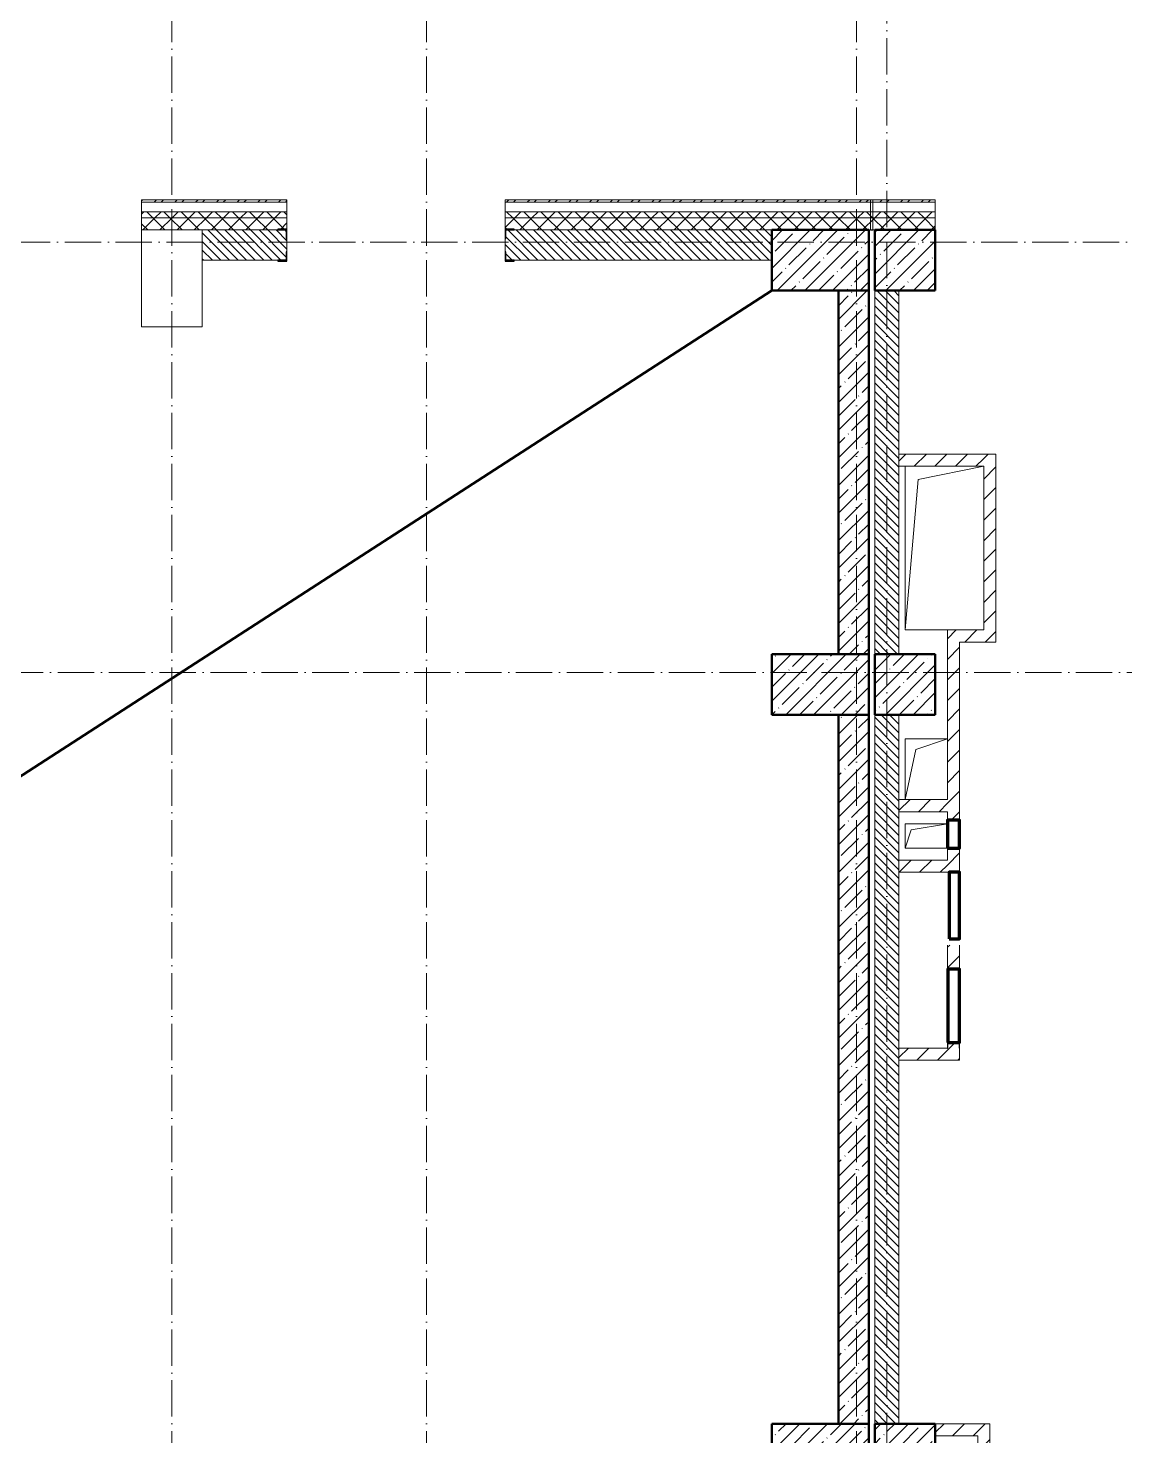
# Model space of a CAD drawing. Header units: millimetres. Extents: x -356862 to 418287, y 0 to 839748.
# Drawn here: x 210193 to 219243, y 534747 to 546362 of the extents above; entities that cross this region are included whole.
import ezdxf

# ---------------------------------------------------------------- set-up
doc = ezdxf.new("R2010")
doc.units = ezdxf.units.MM
doc.linetypes.add('50_200_ШТРИХ_1Т_ш5_п1_п1_', pattern=[700, 500, -100, 0, -100])
for name, color, linetype, lineweight in [('9.7) Заделка 956 шт', 6, 'Continuous', 158), ('A-DETL-____-OTLN-1', 7, 'Continuous', 50), ('A-FLOR-____-OTLN', 7, 'Continuous', 9), ('A-GENM-____-MCUT', 7, 'Continuous', 25), ('A-GENM-____-OTLN', 7, 'Continuous', 9), ('A-GENM-____-OTLN-1', 7, 'Continuous', 25), ('A-WALL-____-MCUT', 7, 'Continuous', 13), ('A-WALL-____-MCUT-1', 7, 'Continuous', 9), ('A-WALL-____-MCUT-2', 7, 'Continuous', 50), ('A-WALL-____-OTLN', 7, 'Continuous', 9), ('A-WALL-____-PATT-1', 7, 'Continuous', 9), ('A-WALL-FNSH-MCUT-1', 7, 'Continuous', 9), ('S-COLS-____-MCUT', 7, 'Continuous', 50), ('S-COLS-____-OTLN', 7, 'Continuous', 9), ('S-GRID-____-OTLN-1', 7, '50_200_ШТРИХ_1Т_ш5_п1_п1_', 9)]:
    doc.layers.add(name, color=color, linetype=linetype, lineweight=lineweight)
pattern_1 = [(45, (142429.06, 459015.94), (-70.71068, 70.71068), []), (135, (142429.06, 459015.94), (-70.71068, -70.71068), [])]
pattern_2 = [(45, (142429.06, 459015.94), (-114.04925, 114.04925), []), (45, (142543.1, 459015.94), (-114.04925, 114.04925), [201.612, -40.322, 3.353, -36.97])]
pattern_3 = [(135, (142429.057, 459015.94), (-35.35534, -35.35534), [])]
pattern_4 = [(45, (142429.06, 459015.94), (-85.53659, 85.53659), []), (45, (142486.08, 459015.94), (-85.53659, 85.53659), [])]
pattern_5 = [(45, (142429.06, 459015.94), (-84.85281, 84.85281), [])]

# ---------------------------------------------------------------- blocks, each defined once
blk = doc.blocks.new('BSC_Колонна _Прямоугольная - 500х800-V80-АР1_План отверстий 3 этажа в осях 1-64_Ю-ЯЯ')
at = {"layer": 'S-COLS-____-OTLN'}
for p, q in [((-250, 400), (250, 400)), ((-250, -150), (-250, 400)), ((250, 400), (250, -400))]:
    blk.add_line(p, q, dxfattribs=at)
blk = doc.blocks.new('BSC_Колонна _Прямоугольная - 500х800-V81-АР1_План отверстий 3 этажа в осях 1-64_Ю-ЯЯ')
at = {"layer": 'S-COLS-____-OTLN'}
h = blk.add_hatch(dxfattribs=at)
h.set_pattern_fill('FP_89', color=256, style=0, pattern_type=2)
h.set_pattern_definition([(315, (-85431.04, 74300), (114.04925, 114.04925), []), (315, (-85431.04, 74185.95), (114.04925, 114.04925), [201.613, -40.323, 3.353, -36.97])])
h.paths.add_polyline_path([(-250, 400), (-250, -400), (250, -400), (250, 400)], flags=0)
at = {"layer": 'S-COLS-____-MCUT'}
for p, q in [((250, 400), (-250, 400)), ((-250, 400), (-250, -400)), ((250, -400), (250, 400)), ((-250, -400), (250, -400))]:
    blk.add_line(p, q, dxfattribs=at)
blk = doc.blocks.new('BSC_Колонна _Прямоугольная - 500х800-V82-АР1_План отверстий 3 этажа в осях 1-64_Ю-ЯЯ')
at = {"layer": 'S-COLS-____-OTLN'}
h = blk.add_hatch(dxfattribs=at)
h.set_pattern_fill('FP_90', color=256, style=0, pattern_type=2)
h.set_pattern_definition([(315, (-81931.04, 74300), (114.04925, 114.04925), []), (315, (-81931.04, 74185.95), (114.04925, 114.04925), [201.613, -40.323, 3.353, -36.97])])
h.paths.add_polyline_path([(-250, 400), (-250, -400), (250, -400), (250, 400)], flags=0)
at = {"layer": 'S-COLS-____-MCUT'}
for p, q in [((250, 400), (-250, 400)), ((-250, 400), (-250, -400)), ((250, -400), (250, 400)), ((-250, -400), (250, -400))]:
    blk.add_line(p, q, dxfattribs=at)
blk = doc.blocks.new('BSC_Колонна _Прямоугольная - 500х800-V83-АР1_План отверстий 3 этажа в осях 1-64_Ю-ЯЯ')
at = {"layer": 'S-COLS-____-OTLN'}
h = blk.add_hatch(dxfattribs=at)
h.set_pattern_fill('FP_91', color=256, style=0, pattern_type=2)
h.set_pattern_definition([(315, (-75581.04, 74300), (114.04925, 114.04925), []), (315, (-75581.04, 74185.95), (114.04925, 114.04925), [201.613, -40.323, 3.353, -36.97])])
h.paths.add_polyline_path([(-250, 400), (-250, -400), (250, -400), (250, 400)], flags=0)
at = {"layer": 'S-COLS-____-MCUT'}
for p, q in [((250, 400), (-250, 400)), ((-250, 400), (-250, -400)), ((250, -400), (250, 400)), ((-250, -400), (250, -400))]:
    blk.add_line(p, q, dxfattribs=at)
blk = doc.blocks.new('BSC_Колонна _Прямоугольная - 500х500-V92-АР1_План отверстий 3 этажа в осях 1-64_Ю-ЯЯ')
at = {"layer": 'S-COLS-____-OTLN'}
h = blk.add_hatch(dxfattribs=at)
h.set_pattern_fill('FP_97', color=256, style=0, pattern_type=2)
h.set_pattern_definition([(45, (-75000, -85431.04), (-114.04925, 114.04925), []), (45, (-74885.95, -85431.04), (-114.04925, 114.04925), [201.613, -40.323, 3.353, -36.97])])
h.paths.add_polyline_path([(-250, -250), (250, -250), (250, 250), (-250, 250)], flags=0)
at = {"layer": 'S-COLS-____-MCUT'}
for p, q in [((250, 250), (-250, 250)), ((-250, 250), (-250, -250)), ((250, -250), (250, 250)), ((-250, -250), (250, -250))]:
    blk.add_line(p, q, dxfattribs=at)
blk = doc.blocks.new('BSC_Колонна _Прямоугольная - 500х500-V93-АР1_План отверстий 3 этажа в осях 1-64_Ю-ЯЯ')
at = {"layer": 'S-COLS-____-OTLN'}
h = blk.add_hatch(dxfattribs=at)
h.set_pattern_fill('FP_98', color=256, style=0, pattern_type=2)
h.set_pattern_definition([(45, (-75000, -75581.04), (-114.04925, 114.04925), []), (45, (-74885.95, -75581.04), (-114.04925, 114.04925), [201.613, -40.323, 3.353, -36.97])])
h.paths.add_polyline_path([(-250, -250), (250, -250), (250, 250), (-250, 250)], flags=0)
at = {"layer": 'S-COLS-____-MCUT'}
for p, q in [((250, 250), (-250, 250)), ((-250, 250), (-250, -250)), ((250, -250), (250, 250)), ((-250, -250), (250, -250))]:
    blk.add_line(p, q, dxfattribs=at)
blk = doc.blocks.new('Фахверк_СКБ_Уголок - 250_2160-27509414-АР1_План отверстий 3 этажа в осях 1-64_Ю-ЯЯ')
at = {"layer": 'A-GENM-____-MCUT'}
for p, q in [((200, 181), (125, 181)), ((125, 181), (125, 106)), ((131, 106), (131, 175)), ((131, 175), (200, 175)), ((200, 175), (200, 181)), ((125, 106), (131, 106)), ((131, -6), (125, -6)), ((125, -6), (125, -81)), ((125, -81), (200, -81)), ((131, -75), (131, -6)), ((200, -75), (131, -75)), ((200, -81), (200, -75))]:
    blk.add_line(p, q, dxfattribs=at)
blk = doc.blocks.new('AR_Отверстие прямоугольное _в плите_ - AR_Отверстие прямоугольное _в плите_-30552540-АР1_План отверстий 3 этажа в осях 1-64_Ю-ЯЯ')
at = {"layer": 'A-GENM-____-OTLN'}
for p, q in [((175, 250), (-175, 250)), ((-175, 250), (-175, -250)), ((-87, 163), (175, 250)), ((-175, -250), (-87, 163))]:
    blk.add_line(p, q, dxfattribs=at)
blk = doc.blocks.new('AR_Отверстие прямоугольное _в плите_ - AR_Отверстие прямоугольное _в плите_-30552592-АР1_План отверстий 3 этажа в осях 1-64_Ю-ЯЯ')
at = {"layer": 'A-GENM-____-OTLN'}
for p, q in [((175, 100), (-175, 100)), ((-175, 100), (-175, -100)), ((-175, -100), (-125, 50)), ((-125, 50), (175, 100)), ((-175, -100), (175, -100))]:
    blk.add_line(p, q, dxfattribs=at)
blk = doc.blocks.new('AR_Отверстие прямоугольное _в плите_ - AR_Отверстие прямоугольное _в плите_-30552512-АР1_План отверстий 3 этажа в осях 1-64_Ю-ЯЯ')
at = {"layer": 'A-GENM-____-OTLN'}
for p, q in [((-325, 675), (-325, -675)), ((-217, 567), (325, 675)), ((-325, -675), (-217, 567)), ((-325, -675), (25, -675))]:
    blk.add_line(p, q, dxfattribs=at)
blk = doc.blocks.new('Стены 2 - Стены 4-31194547-АР1_План отверстий 3 этажа в осях 1-64_Ю-ЯЯ')
at = {"layer": 'A-WALL-____-MCUT'}
for p, q in [((-1799, 41030), (-1799, 41010)), ((-1549, 41030), (-1799, 41030)), ((-1799, 41010), (-1549, 41010)), ((-1549, 41010), (-1549, 41030))]:
    blk.add_line(p, q, dxfattribs=at)
blk = doc.blocks.new('154_Фахверк_СКБ_Швеллер - Тип_100_3960_зеркало-36793856-АР1_План отверстий 3 этажа в осях 1-64_Ю-ЯЯ')
at = {"layer": 'A-GENM-____-MCUT'}
for p, q in [((175, 50), (125, 50)), ((125, 50), (125, -50)), ((128, 47), (175, 47)), ((128, -47), (128, 47)), ((175, 47), (175, 50)), ((125, -50), (175, -50)), ((175, -47), (128, -47)), ((175, -50), (175, -47))]:
    blk.add_line(p, q, dxfattribs=at)

msp = doc.modelspace()

# ---------------------------------------------------------------- hatches: boundary and pattern name
at = {"layer": 'A-WALL-____-PATT-1'}
h = msp.add_hatch(dxfattribs=at)
h.set_pattern_fill('FP_6', color=256, style=0, pattern_type=2)
h.set_pattern_definition(pattern_4)
h.paths.add_polyline_path([(217144.0567, 544926.983), (217144.0567, 544946.983), (214129.0567, 544946.983), (214129.0567, 544926.983), (216648.5309, 544926.983)], flags=0)
h.paths.add_polyline_path([(211129.0567, 544926.983), (212329.0567, 544926.983), (212329.0567, 544946.983), (211129.0567, 544946.983)], flags=0)
h.paths.add_polyline_path([(206329.0567, 544926.983), (206329.0567, 544946.983), (205079.0567, 544946.983), (205079.0567, 544926.983), (206043.7451, 544926.983)], flags=0)
h.paths.add_polyline_path([(208129.0567, 544926.983), (209329.0567, 544926.983), (209329.0567, 544946.983), (208129.0567, 544946.983)], flags=0)
h.paths.add_polyline_path([(203279.0567, 544926.983), (203279.0567, 544946.983), (202079.0567, 544946.983), (202079.0567, 544926.983), (202508.8166, 544926.983)], flags=0)
h.paths.add_polyline_path([(199079.0567, 544926.983), (200279.0567, 544926.983), (200279.0567, 544946.983), (199079.0567, 544946.983)], flags=0)
h.paths.add_polyline_path([(197279.0567, 544926.983), (197279.0567, 544946.983), (196079.0567, 544946.983), (196079.0567, 544926.983)], flags=0)
h.paths.add_polyline_path([(194279.0567, 544926.983), (194279.0567, 544946.983), (192594.0567, 544946.983), (192594.0567, 544926.983)], flags=0)
h = msp.add_hatch(dxfattribs=at)
h.set_pattern_fill('FP_6', color=256, style=0, pattern_type=2)
h.set_pattern_definition(pattern_4)
h.paths.add_polyline_path([(228254.0567, 544926.983), (229379.0567, 544926.983), (229379.0567, 544946.983), (228254.0567, 544946.983)], flags=0)
h.paths.add_polyline_path([(222834.6559, 544926.983), (223529.0567, 544926.983), (223529.0567, 544946.983), (222479.0567, 544946.983), (222479.0567, 544926.983)], flags=0)
h.paths.add_polyline_path([(225485.8523, 544926.983), (226454.0567, 544926.983), (226454.0567, 544946.983), (225329.0567, 544946.983), (225329.0567, 544926.983)], flags=0)
h.paths.add_polyline_path([(219479.0567, 544926.983), (220679.0567, 544926.983), (220679.0567, 544946.983), (219479.0567, 544946.983)], flags=0)
h.paths.add_polyline_path([(217164.0567, 544926.983), (217679.0567, 544926.983), (217679.0567, 544946.983), (217164.0567, 544946.983)], flags=0)
h = msp.add_hatch(dxfattribs=at)
h.set_pattern_fill('FP_4', color=256, style=0, pattern_type=2)
h.set_pattern_definition(pattern_1)
h.paths.add_polyline_path([(243909.0567, 544796.983), (243909.0567, 544846.983), (236929.0567, 544846.983), (236929.0567, 544796.983), (241393.0309, 544796.983)], flags=0)
h.paths.add_polyline_path([(235929.0567, 544796.983), (235929.0567, 544846.983), (234179.0567, 544846.983), (234179.0567, 544796.983), (234323.1737, 544796.983)], flags=0)
h.paths.add_polyline_path([(228254.0567, 544796.983), (229379.0567, 544796.983), (229379.0567, 544846.983), (228254.0567, 544846.983)], flags=0)
h.paths.add_polyline_path([(226454.0567, 544796.983), (226454.0567, 544846.983), (225329.0567, 544846.983), (225329.0567, 544796.983), (226369.5844, 544796.983)], flags=0)
h.paths.add_polyline_path([(222834.6559, 544796.983), (223529.0567, 544796.983), (223529.0567, 544846.983), (222479.0567, 544846.983), (222479.0567, 544796.983)], flags=0)
h.paths.add_polyline_path([(219479.0567, 544796.983), (220679.0567, 544796.983), (220679.0567, 544846.983), (219479.0567, 544846.983)], flags=0)
h.paths.add_polyline_path([(217679.0567, 544796.983), (217679.0567, 544846.983), (214129.0567, 544846.983), (214129.0567, 544796.983), (216648.5309, 544796.983)], flags=0)
h.paths.add_polyline_path([(212329.0567, 544796.983), (212329.0567, 544846.983), (211129.0567, 544846.983), (211129.0567, 544796.983)], flags=0)
h.paths.add_polyline_path([(206329.0567, 544796.983), (206329.0567, 544846.983), (205079.0567, 544846.983), (205079.0567, 544796.983), (206043.7451, 544796.983)], flags=0)
h.paths.add_polyline_path([(208129.0567, 544796.983), (209329.0567, 544796.983), (209329.0567, 544846.983), (208129.0567, 544846.983)], flags=0)
h.paths.add_polyline_path([(200279.0567, 544796.983), (200279.0567, 544846.983), (199079.0567, 544846.983), (199079.0567, 544796.983)], flags=0)
h.paths.add_polyline_path([(203279.0567, 544796.983), (203279.0567, 544846.983), (202079.0567, 544846.983), (202079.0567, 544796.983), (202508.8166, 544796.983)], flags=0)
h.paths.add_polyline_path([(197279.0567, 544796.983), (197279.0567, 544846.983), (196079.0567, 544846.983), (196079.0567, 544796.983)], flags=0)
h.paths.add_polyline_path([(194279.0567, 544796.983), (194279.0567, 544846.983), (192479.0567, 544846.983), (192479.0567, 544796.983)], flags=0)
h = msp.add_hatch(dxfattribs=at)
h.set_pattern_fill('FP_4', color=256, style=0, pattern_type=2)
h.set_pattern_definition(pattern_1)
h.paths.add_polyline_path([(243829.0567, 544696.983), (243909.0567, 544696.983), (243909.0567, 544796.983), (236929.0567, 544796.983), (236929.0567, 544696.983), (243779.0567, 544696.983)], flags=0)
h.paths.add_polyline_path([(235929.0567, 544696.983), (235929.0567, 544796.983), (234179.0567, 544796.983), (234179.0567, 544702.983), (234254.0567, 544702.983), (234254.0567, 544696.983), (235429.0567, 544696.983)], flags=0)
h.paths.add_polyline_path([(226379.0567, 544696.983), (226379.0567, 544702.983), (226454.0567, 544702.983), (226454.0567, 544796.983), (225329.0567, 544796.983), (225329.0567, 544696.983), (226369.5844, 544696.983)], flags=0)
h.paths.add_polyline_path([(229020.7809, 544696.983), (229304.0567, 544696.983), (229304.0567, 544702.983), (229379.0567, 544702.983), (229379.0567, 544796.983), (228254.0567, 544796.983), (228254.0567, 544702.983), (228329.0567, 544702.983), (228329.0567, 544696.983)], flags=0)
h.paths.add_polyline_path([(223454.0567, 544696.983), (223454.0567, 544702.983), (223529.0567, 544702.983), (223529.0567, 544796.983), (222479.0567, 544796.983), (222479.0567, 544702.983), (222554.0567, 544702.983), (222554.0567, 544696.983), (222834.6559, 544696.983)], flags=0)
h.paths.add_polyline_path([(220604.0567, 544696.983), (220604.0567, 544702.983), (220679.0567, 544702.983), (220679.0567, 544796.983), (219479.0567, 544796.983), (219479.0567, 544702.983), (219554.0567, 544702.983), (219554.0567, 544696.983), (220429.0567, 544696.983)], flags=0)
h.paths.add_polyline_path([(217679.0567, 544696.983), (217679.0567, 544796.983), (214129.0567, 544796.983), (214129.0567, 544702.983), (214204.0567, 544702.983), (214204.0567, 544696.983), (217179.0567, 544696.983)], flags=0)
h.paths.add_polyline_path([(211629.0567, 544696.983), (212254.0567, 544696.983), (212254.0567, 544702.983), (212329.0567, 544702.983), (212329.0567, 544796.983), (211129.0567, 544796.983), (211129.0567, 544696.983)], flags=0)
h.paths.add_polyline_path([(205679.0567, 544696.983), (206254.0567, 544696.983), (206254.0567, 544702.983), (206329.0567, 544702.983), (206329.0567, 544796.983), (205079.0567, 544796.983), (205079.0567, 544702.983), (205154.0567, 544702.983), (205154.0567, 544696.983), (205179.0567, 544696.983)], flags=0)
h.paths.add_polyline_path([(208204.0567, 544696.983), (209254.0567, 544696.983), (209254.0567, 544702.983), (209329.0567, 544702.983), (209329.0567, 544796.983), (208129.0567, 544796.983), (208129.0567, 544702.983), (208204.0567, 544702.983)], flags=0)
h.paths.add_polyline_path([(202508.8166, 544696.983), (203204.0567, 544696.983), (203204.0567, 544702.983), (203279.0567, 544702.983), (203279.0567, 544796.983), (202079.0567, 544796.983), (202079.0567, 544702.983), (202154.0567, 544702.983), (202154.0567, 544696.983)], flags=0)
h.paths.add_polyline_path([(200204.0567, 544696.983), (200204.0567, 544702.983), (200279.0567, 544702.983), (200279.0567, 544796.983), (199079.0567, 544796.983), (199079.0567, 544702.983), (199154.0567, 544702.983), (199154.0567, 544696.983), (199679.0567, 544696.983)], flags=0)
h.paths.add_polyline_path([(196154.0567, 544696.983), (197204.0567, 544696.983), (197204.0567, 544702.983), (197279.0567, 544702.983), (197279.0567, 544796.983), (196079.0567, 544796.983), (196079.0567, 544702.983), (196154.0567, 544702.983)], flags=0)
h.paths.add_polyline_path([(194204.0567, 544696.983), (194204.0567, 544702.983), (194279.0567, 544702.983), (194279.0567, 544796.983), (192479.0567, 544796.983), (192479.0567, 544696.983), (193429.0567, 544696.983)], flags=0)
h = msp.add_hatch(dxfattribs=at)
h.set_pattern_fill('FP_9', color=256, style=0, pattern_type=2)
h.set_pattern_definition(pattern_3)
h.paths.add_polyline_path([(216329.0567, 544446.983), (216329.0567, 544696.983), (214135.0567, 544696.983), (214135.0567, 544627.983), (214129.0567, 544627.983), (214129.0567, 544515.983), (214135.0567, 544515.983), (214135.0567, 544446.983), (214204.0567, 544446.983)], flags=0)
h.paths.add_polyline_path([(212254.0567, 544446.983), (212323.0567, 544446.983), (212323.0567, 544515.983), (212329.0567, 544515.983), (212329.0567, 544627.983), (212323.0567, 544627.983), (212323.0567, 544696.983), (211629.0567, 544696.983), (211629.0567, 544446.983)], flags=0)
h = msp.add_hatch(dxfattribs=at)
h.set_pattern_fill('FP_12', color=256, style=0, pattern_type=2)
h.set_pattern_definition(pattern_2)
h.paths.add_polyline_path([(217129.0567, 541196.983), (217129.0567, 544196.983), (216879.0567, 544196.983), (216879.0567, 541196.983)], flags=0)
h = msp.add_hatch(dxfattribs=at)
h.set_pattern_fill('FP_9', color=256, style=0, pattern_type=2)
h.set_pattern_definition(pattern_3)
h.paths.add_polyline_path([(217379.0567, 541196.983), (217379.0567, 544196.983), (217179.0567, 544196.983), (217179.0567, 541196.983)], flags=0)
h = msp.add_hatch(dxfattribs=at)
h.set_pattern_fill('FP_7', color=256, style=0, pattern_type=2)
h.set_pattern_definition(pattern_5)
h.paths.add_polyline_path([(218079.0567, 542746.983), (218079.0567, 542846.983), (217379.0567, 542846.983), (217379.0567, 542746.983)], flags=0)
h = msp.add_hatch(dxfattribs=at)
h.set_pattern_fill('FP_7', color=256, style=0, pattern_type=2)
h.set_pattern_definition(pattern_5)
h.paths.add_polyline_path([(218079.0567, 541296.983), (218179.0567, 541296.983), (218179.0567, 542846.983), (218079.0567, 542846.983), (218079.0567, 541396.983)], flags=0)
h = msp.add_hatch(dxfattribs=at)
h.set_pattern_fill('FP_7', color=256, style=0, pattern_type=2)
h.set_pattern_definition(pattern_5)
h.paths.add_polyline_path([(217829.0567, 537946.983), (217876.0567, 537946.983), (217875.8153, 537993.983), (217782.0567, 537993.983), (217782.0567, 537946.983)], flags=0)
h.paths.add_polyline_path([(217837.1212, 538596.983), (217879.0567, 538596.983), (217879.0567, 538796.983), (217779.0567, 538796.983), (217779.0567, 538596.983), (217834.2291, 538596.983)], flags=0)
h.paths.add_polyline_path([(217785.5083, 539396.983), (217879.0567, 539396.983), (217879.0567, 539621.983), (217779.0567, 539621.983), (217779.0567, 539396.983)], flags=0)
h.paths.add_polyline_path([(217879.0567, 539826.983), (217879.0567, 541396.983), (217779.0567, 541396.983), (217779.0567, 539826.983), (217797.3901, 539826.983)], flags=0)
h = msp.add_hatch(dxfattribs=at)
h.set_pattern_fill('FP_7', color=256, style=0, pattern_type=2)
h.set_pattern_definition(pattern_5)
h.paths.add_polyline_path([(218079.0567, 541296.983), (218079.0567, 541396.983), (217879.0567, 541396.983), (217879.0567, 541296.983)], flags=0)
h = msp.add_hatch(dxfattribs=at)
h.set_pattern_fill('FP_12', color=256, style=0, pattern_type=2)
h.set_pattern_definition(pattern_2)
h.paths.add_polyline_path([(216879.0567, 534846.983), (217129.0567, 534846.983), (217129.0567, 540696.983), (216879.0567, 540696.983), (216879.0567, 535613.2151)], flags=0)
h = msp.add_hatch(dxfattribs=at)
h.set_pattern_fill('FP_9', color=256, style=0, pattern_type=2)
h.set_pattern_definition(pattern_3)
h.paths.add_polyline_path([(217179.0567, 534846.983), (217379.0567, 534846.983), (217379.0567, 540696.983), (217179.0567, 540696.983), (217179.0567, 535613.2151)], flags=0)
h = msp.add_hatch(dxfattribs=at)
h.set_pattern_fill('FP_7', color=256, style=0, pattern_type=2)
h.set_pattern_definition(pattern_5)
h.paths.add_polyline_path([(217779.0567, 539896.983), (217779.0567, 539996.983), (217379.0567, 539996.983), (217379.0567, 539896.983)], flags=0)
h = msp.add_hatch(dxfattribs=at)
h.set_pattern_fill('FP_7', color=256, style=0, pattern_type=2)
h.set_pattern_definition(pattern_5)
h.paths.add_polyline_path([(217779.0567, 539396.983), (217779.0567, 539496.983), (217379.0567, 539496.983), (217379.0567, 539396.983)], flags=0)
h = msp.add_hatch(dxfattribs=at)
h.set_pattern_fill('FP_7', color=256, style=0, pattern_type=2)
h.set_pattern_definition(pattern_5)
h.paths.add_polyline_path([(217879.0567, 537846.983), (217879.0567, 537946.983), (217379.0567, 537946.983), (217379.0567, 537846.983), (217782.0567, 537846.983)], flags=0)
h = msp.add_hatch(dxfattribs=at)
h.set_pattern_fill('FP_7', color=256, style=0, pattern_type=2)
h.set_pattern_definition(pattern_5)
h.paths.add_polyline_path([(218029.0567, 534746.983), (218029.0567, 534846.983), (217679.0567, 534846.983), (217679.0567, 534746.983)], flags=0)
h = msp.add_hatch(dxfattribs=at)
h.set_pattern_fill('FP_7', color=256, style=0, pattern_type=2)
h.set_pattern_definition(pattern_5)
h.paths.add_polyline_path([(218129.0567, 532946.983), (218129.0567, 534846.983), (218029.0567, 534846.983), (218029.0567, 532946.983)], flags=0)
at = {"layer": 'S-COLS-____-OTLN'}
h = msp.add_hatch(dxfattribs=at)
h.set_pattern_fill('FP_12', color=256, style=0, pattern_type=2)
h.set_pattern_definition(pattern_2)
h.paths.add_polyline_path([(217679.0567, 540696.983), (217679.0567, 541196.983), (217179.0567, 541196.983), (217179.0567, 540696.983)], flags=0)

# ---------------------------------------------------------------- linework, layer by layer
at = {"layer": '9.7) Заделка 956 шт'}
for points in [[(217779.0567, 539596.983), (217879.0567, 539596.983), (217879.0567, 539826.983), (217779.0567, 539826.983)], [(217792.0465, 538847.2122), (217879.0567, 538847.2122), (217879.0567, 539396.983), (217792.0465, 539396.983)], [(217782.0567, 537993.983), (217879.0567, 537993.983), (217879.0567, 538596.983), (217782.0567, 538596.983)]]:
    msp.add_lwpolyline(points, close=True, dxfattribs=at)
at = {"layer": 'A-DETL-____-OTLN-1'}
msp.add_line((216329.0567, 544196.983), (193429.0567, 529396.983), dxfattribs=at)
at = {"layer": 'A-FLOR-____-OTLN'}
for p, q in [((217429.0567, 541396.983), (217429.0567, 542746.983)), ((217779.0567, 541396.983), (217429.0567, 541396.983)), ((217429.0567, 540496.983), (217779.0567, 540496.983)), ((217429.0567, 539996.983), (217429.0567, 540496.983)), ((217429.0567, 539796.983), (217779.0567, 539796.983)), ((217429.0567, 539596.983), (217429.0567, 539796.983)), ((217779.0567, 539596.983), (217429.0567, 539596.983))]:
    msp.add_line(p, q, dxfattribs=at)
at = {"layer": 'A-WALL-____-MCUT'}
for p, q in [((212329.0567, 544926.983), (211129.0567, 544926.983)), ((211129.0567, 544926.983), (211129.0567, 544696.983)), ((212329.0567, 544702.983), (212329.0567, 544926.983)), ((217679.0567, 544926.983), (214129.0567, 544926.983)), ((214129.0567, 544926.983), (214129.0567, 544702.983)), ((217679.0567, 544696.983), (217679.0567, 544926.983)), ((211129.0567, 544696.983), (211629.0567, 544696.983)), ((211629.0567, 544696.983), (211629.0567, 544446.983)), ((217129.0567, 544696.983), (217179.0567, 544696.983)), ((212329.0567, 544515.983), (212329.0567, 544627.983)), ((214129.0567, 544627.983), (214129.0567, 544515.983)), ((211629.0567, 544446.983), (212254.0567, 544446.983)), ((214204.0567, 544446.983), (216329.0567, 544446.983)), ((217179.0567, 544196.983), (217179.0567, 541196.983)), ((217379.0567, 541196.983), (217379.0567, 544196.983)), ((217179.0567, 541196.983), (217379.0567, 541196.983)), ((217179.0567, 540696.983), (217179.0567, 534846.983)), ((217379.0567, 540696.983), (217179.0567, 540696.983)), ((217379.0567, 534846.983), (217379.0567, 540696.983))]:
    msp.add_line(p, q, dxfattribs=at)
at = {"layer": 'A-WALL-____-MCUT-1'}
for p, q in [((212329.0567, 544846.983), (211129.0567, 544846.983)), ((212329.0567, 544796.983), (211129.0567, 544796.983)), ((217679.0567, 544846.983), (214129.0567, 544846.983)), ((217679.0567, 544796.983), (214129.0567, 544796.983)), ((211629.0567, 544696.983), (212254.0567, 544696.983)), ((212254.0567, 544696.983), (211629.0567, 544696.983)), ((214204.0567, 544696.983), (216329.0567, 544696.983)), ((216329.0567, 544696.983), (214204.0567, 544696.983))]:
    msp.add_line(p, q, dxfattribs=at)
at = {"layer": 'A-WALL-____-MCUT-2'}
for p, q in [((216879.0567, 544196.983), (216879.0567, 541196.983)), ((217129.0567, 541196.983), (217129.0567, 544196.983)), ((216879.0567, 540696.983), (216879.0567, 534846.983)), ((217129.0567, 534846.983), (217129.0567, 540696.983))]:
    msp.add_line(p, q, dxfattribs=at)
at = {"layer": 'A-WALL-FNSH-MCUT-1'}
for p, q in [((212329.0567, 544946.983), (211129.0567, 544946.983)), ((211129.0567, 544946.983), (211129.0567, 544926.983)), ((211129.0567, 544926.983), (212329.0567, 544926.983)), ((212329.0567, 544926.983), (212329.0567, 544946.983)), ((217144.0567, 544946.983), (214129.0567, 544946.983)), ((214129.0567, 544946.983), (214129.0567, 544926.983)), ((214129.0567, 544926.983), (217144.0567, 544926.983)), ((217144.0567, 544926.983), (217144.0567, 544946.983)), ((217679.0567, 544946.983), (217164.0567, 544946.983)), ((217164.0567, 544946.983), (217164.0567, 544926.983)), ((217164.0567, 544926.983), (217679.0567, 544926.983)), ((217679.0567, 544926.983), (217679.0567, 544946.983)), ((218179.0567, 542846.983), (217379.0567, 542846.983)), ((218179.0567, 541296.983), (218179.0567, 542846.983)), ((217379.0567, 542746.983), (218079.0567, 542746.983)), ((218079.0567, 542746.983), (218079.0567, 541396.983)), ((217779.0567, 541396.983), (217779.0567, 539996.983)), ((218079.0567, 541396.983), (217779.0567, 541396.983)), ((217879.0567, 539826.983), (217879.0567, 541296.983)), ((217879.0567, 541296.983), (218179.0567, 541296.983)), ((217779.0567, 539996.983), (217379.0567, 539996.983)), ((217379.0567, 539896.983), (217779.0567, 539896.983)), ((217779.0567, 539896.983), (217779.0567, 539826.983)), ((217779.0567, 539621.983), (217779.0567, 539496.983)), ((217879.0567, 539396.983), (217879.0567, 539621.983)), ((217779.0567, 539496.983), (217379.0567, 539496.983)), ((217379.0567, 539396.983), (217779.0567, 539396.983)), ((217779.0567, 538796.983), (217779.0567, 538596.983)), ((217879.0567, 538596.983), (217879.0567, 538796.983)), ((217779.0567, 537946.983), (217379.0567, 537946.983)), ((217879.0567, 537846.983), (217879.0567, 537946.983)), ((217379.0567, 537846.983), (217879.0567, 537846.983)), ((218129.0567, 534846.983), (217679.0567, 534846.983)), ((218129.0567, 532946.983), (218129.0567, 534846.983)), ((217679.0567, 534746.983), (218029.0567, 534746.983)), ((218029.0567, 534746.983), (218029.0567, 533046.983))]:
    msp.add_line(p, q, dxfattribs=at)
at = {"layer": 'S-COLS-____-MCUT'}
for p, q in [((217679.0567, 541196.983), (217179.0567, 541196.983)), ((217179.0567, 541196.983), (217179.0567, 540696.983)), ((217679.0567, 540696.983), (217679.0567, 541196.983)), ((217179.0567, 540696.983), (217679.0567, 540696.983))]:
    msp.add_line(p, q, dxfattribs=at)
at = {"layer": 'S-GRID-____-OTLN-1', "color": 251, "ltscale": 0.6, "true_color": 0x636466}
for p, q in [((211379.0567, 549908.7924), (211379.0567, 511907.5288)), ((213479.0567, 549908.7924), (213479.0567, 498996.983)), ((217029.0567, 549908.7924), (217029.0567, 499287.1661)), ((217279.0567, 549640.596), (217279.0567, 498996.983)), ((246503.4633, 544596.983), (137760.2865, 544596.983)), ((137760.2865, 541046.983), (246503.4633, 541046.983))]:
    msp.add_line(p, q, dxfattribs=at)

# ---------------------------------------------------------------- block references
at = {"layer": 'A-GENM-____-OTLN'}
for name, p in [('AR_Отверстие прямоугольное _в плите_ - AR_Отверстие прямоугольное _в плите_-30552512-АР1_План отверстий 3 этажа в осях 1-64_Ю-ЯЯ', (217754.0567, 542071.983)), ('AR_Отверстие прямоугольное _в плите_ - AR_Отверстие прямоугольное _в плите_-30552540-АР1_План отверстий 3 этажа в осях 1-64_Ю-ЯЯ', (217604.0567, 540246.983)), ('AR_Отверстие прямоугольное _в плите_ - AR_Отверстие прямоугольное _в плите_-30552592-АР1_План отверстий 3 этажа в осях 1-64_Ю-ЯЯ', (217604.0567, 539696.983))]:
    msp.add_blockref(name, p, dxfattribs=at)
at = {"layer": 'A-GENM-____-OTLN-1'}
for name, p, rotation in [('Фахверк_СКБ_Уголок - 250_2160-27509414-АР1_План отверстий 3 этажа в осях 1-64_Ю-ЯЯ', (212454.0567, 544621.983), 180), ('154_Фахверк_СКБ_Швеллер - Тип_100_3960_зеркало-36793856-АР1_План отверстий 3 этажа в осях 1-64_Ю-ЯЯ', (217829.0567, 538121.983), 270)]:
    msp.add_blockref(name, p, dxfattribs=dict(at, rotation=rotation))
msp.add_blockref('Фахверк_СКБ_Уголок - 250_2160-27509414-АР1_План отверстий 3 этажа в осях 1-64_Ю-ЯЯ', (214004.0567, 544521.983), dxfattribs=at)
at = {"layer": 'A-WALL-____-OTLN', "rotation": 89.9999999999999}
msp.add_blockref('Стены 2 - Стены 4-31194547-АР1_План отверстий 3 этажа в осях 1-64_Ю-ЯЯ', (258174.2987, 546495.4947), dxfattribs=at)
at = {"layer": 'S-COLS-____-OTLN'}
for name, p, rotation in [('BSC_Колонна _Прямоугольная - 500х800-V80-АР1_План отверстий 3 этажа в осях 1-64_Ю-ЯЯ', (211379.0567, 544296.983), 180), ('BSC_Колонна _Прямоугольная - 500х800-V81-АР1_План отверстий 3 этажа в осях 1-64_Ю-ЯЯ', (216729.0567, 544446.983), 89.9999999999999), ('BSC_Колонна _Прямоугольная - 500х800-V82-АР1_План отверстий 3 этажа в осях 1-64_Ю-ЯЯ', (216729.0567, 540946.983), 89.9999999999999), ('BSC_Колонна _Прямоугольная - 500х800-V83-АР1_План отверстий 3 этажа в осях 1-64_Ю-ЯЯ', (216729.0567, 534596.983), 89.9999999999999)]:
    msp.add_blockref(name, p, dxfattribs=dict(at, rotation=rotation))
for name, p in [('BSC_Колонна _Прямоугольная - 500х500-V92-АР1_План отверстий 3 этажа в осях 1-64_Ю-ЯЯ', (217429.0567, 544446.983)), ('BSC_Колонна _Прямоугольная - 500х500-V93-АР1_План отверстий 3 этажа в осях 1-64_Ю-ЯЯ', (217429.0567, 534596.983))]:
    msp.add_blockref(name, p, dxfattribs=at)

doc.saveas('drawing.dxf')
